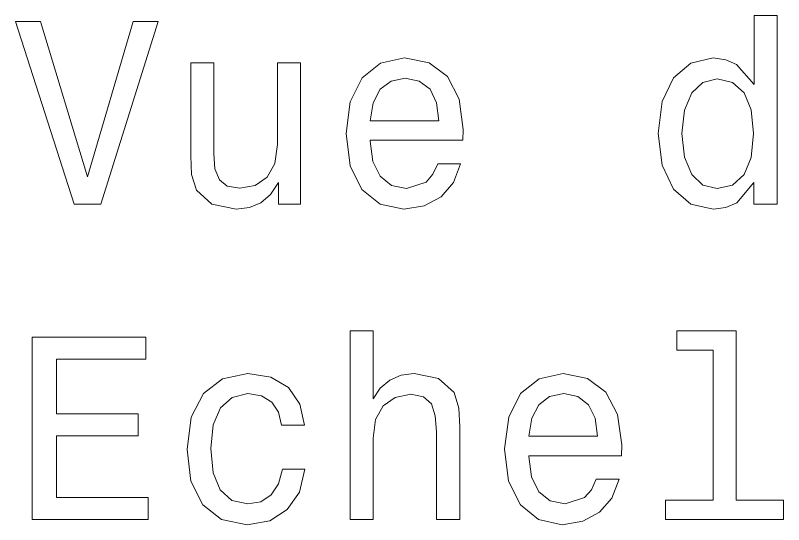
# Model space of a CAD drawing. Extents: x 145 to 857, y 42 to 790.
# Drawn here: x 427.61 to 442.32, y 393.48 to 403.25 of the extents above; entities that cross this region are included whole.
import ezdxf

# ---------------------------------------------------------------- set-up
doc = ezdxf.new("R2010")
doc.units = 0

msp = doc.modelspace()

# ---------------------------------------------------------------- linework, layer by layer
at = {"color": 7, "lineweight": 13}
for points in [[(441.755, 400.043), (441.755, 399.624), (442.199, 399.624), (442.199, 403.245), (441.76, 403.245), (441.76, 401.919), (441.422, 402.302), (441.215, 402.393), (440.978, 402.428), (440.55, 402.327), (440.217, 402.045), (440, 401.591), (439.924, 400.981), (440, 400.371), (440.217, 399.912), (440.55, 399.624), (440.978, 399.528), (441.215, 399.564), (441.427, 399.654)], [(429.868, 403.129), (428.991, 400.149), (428.088, 403.129), (427.609, 403.129), (428.738, 399.624), (429.243, 399.624), (430.347, 403.129)], [(434.407, 400.85), (436.182, 400.85), (436.187, 401.056), (436.107, 401.636), (435.885, 402.07), (435.532, 402.332), (435.063, 402.428), (434.604, 402.327), (434.251, 402.045), (434.024, 401.586), (433.943, 400.981), (434.019, 400.36), (434.246, 399.907), (434.594, 399.624), (435.048, 399.528), (435.441, 399.594), (435.764, 399.765), (436.001, 400.038), (436.137, 400.401), (435.698, 400.401), (435.607, 400.199), (435.476, 400.048), (435.103, 399.927), (434.816, 399.982), (434.599, 400.159), (434.457, 400.446), (434.407, 400.835)], [(433.071, 402.332), (432.627, 402.332), (432.627, 400.769), (432.576, 400.406), (432.43, 400.144), (432.203, 399.982), (431.906, 399.932), (431.669, 399.972), (431.517, 400.093), (431.432, 400.3), (431.411, 400.592), (431.411, 402.332), (430.968, 402.332), (430.968, 400.552), (430.983, 400.194), (431.079, 399.896), (431.371, 399.624), (431.84, 399.528), (432.092, 399.564), (432.309, 399.654), (432.496, 399.811), (432.647, 400.038), (432.647, 399.624), (433.071, 399.624)], [(434.407, 401.223), (434.463, 401.571), (434.599, 401.828), (434.805, 401.984), (435.078, 402.04), (435.345, 401.984), (435.552, 401.828), (435.678, 401.571), (435.723, 401.223)], [(441.054, 402.03), (441.347, 401.959), (441.568, 401.762), (441.7, 401.435), (441.75, 400.981), (441.7, 400.522), (441.568, 400.194), (441.347, 399.992), (441.054, 399.927), (440.777, 399.992), (440.565, 400.194), (440.424, 400.527), (440.378, 400.981), (440.424, 401.43), (440.565, 401.757), (440.777, 401.959)], [(434.019, 393.577), (434.463, 393.577), (434.463, 395.141), (434.508, 395.499), (434.654, 395.761), (434.881, 395.922), (435.184, 395.983), (435.426, 395.932), (435.577, 395.796), (435.653, 395.569), (435.678, 395.267), (435.678, 393.577), (436.122, 393.577), (436.122, 395.358), (436.102, 395.716), (436.011, 396.013), (435.713, 396.285), (435.249, 396.381), (434.997, 396.346), (434.78, 396.25), (434.599, 396.099), (434.463, 395.892), (434.463, 397.198), (434.019, 397.198)], [(440.973, 396.825), (440.973, 393.95), (440.061, 393.95), (440.061, 393.577), (442.325, 393.577), (442.325, 393.95), (441.417, 393.95), (441.417, 397.198), (440.277, 397.198), (440.277, 396.825)], [(427.932, 393.577), (430.151, 393.577), (430.151, 394.001), (428.396, 394.001), (428.396, 395.186), (429.959, 395.186), (429.959, 395.605), (428.396, 395.605), (428.396, 396.654), (430.11, 396.654), (430.11, 397.077), (427.932, 397.077)], [(432.707, 395.388), (433.146, 395.388), (433.055, 395.791), (432.839, 396.109), (432.501, 396.306), (432.062, 396.381), (431.578, 396.28), (431.21, 395.998), (430.978, 395.539), (430.897, 394.924), (430.973, 394.314), (431.2, 393.86), (431.558, 393.577), (432.047, 393.481), (432.481, 393.557), (432.818, 393.769), (433.05, 394.102), (433.151, 394.546), (432.728, 394.546), (432.652, 394.263), (432.511, 394.051), (432.309, 393.92), (432.062, 393.88), (431.754, 393.945), (431.532, 394.147), (431.396, 394.475), (431.351, 394.939), (431.396, 395.393), (431.537, 395.721), (431.764, 395.922), (432.062, 395.993), (432.324, 395.948), (432.521, 395.832), (432.652, 395.64)], [(437.443, 394.803), (439.218, 394.803), (439.223, 395.01), (439.143, 395.59), (438.921, 396.023), (438.568, 396.285), (438.099, 396.381), (437.64, 396.28), (437.287, 395.998), (437.06, 395.539), (436.979, 394.934), (437.055, 394.314), (437.282, 393.86), (437.63, 393.577), (438.084, 393.481), (438.477, 393.547), (438.8, 393.718), (439.037, 393.991), (439.173, 394.354), (438.734, 394.354), (438.643, 394.152), (438.512, 394.001), (438.139, 393.88), (437.852, 393.935), (437.635, 394.112), (437.494, 394.399), (437.443, 394.788)], [(437.443, 395.176), (437.499, 395.524), (437.635, 395.781), (437.841, 395.938), (438.114, 395.993), (438.381, 395.938), (438.588, 395.781), (438.714, 395.524), (438.759, 395.176)]]:
    msp.add_lwpolyline(points, close=True, dxfattribs=at)

doc.saveas('drawing.dxf')
